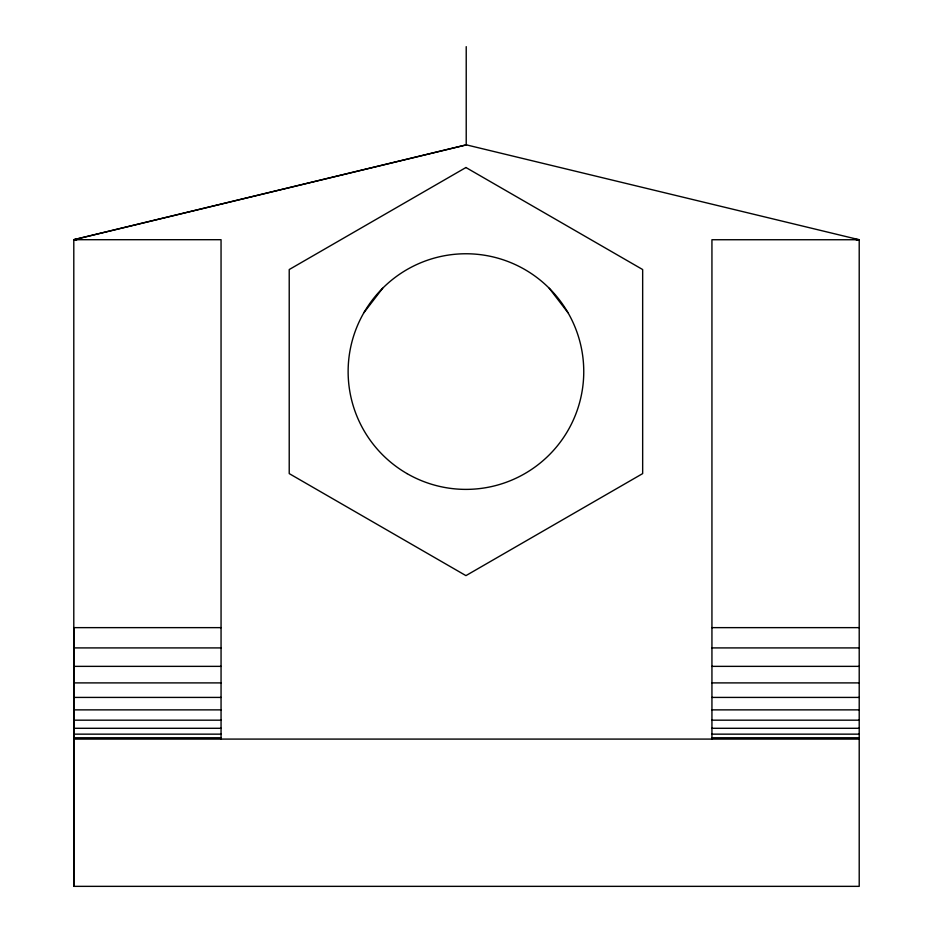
<?xml version="1.0" encoding="UTF-8"?>
<svg xmlns="http://www.w3.org/2000/svg" width="933" height="933" viewBox="0 0 933 933"><rect width="100%" height="100%" fill="white"/><g stroke="black" fill="none" stroke-linecap="round" stroke-linejoin="round"><path stroke-width="1.4" d="M466.22 46.65L466.22 144.825L859.211 239.734L859.211 886.35L73.789 886.35L73.8 239.699L466.5 144.825L73.8 239.699L76.681 239.944M363.917 312.672L382.635 288.274M79.573 239.035L73.8 239.699L221.051 239.699L221.063 739.088M856.319 239.979L859.211 239.734L853.427 239.07M859.211 239.734L711.937 239.734L711.937 739.088M221.063 627.641L73.789 627.641L73.789 886.35M711.937 627.641L859.211 627.641M73.789 647.91L221.063 647.91M711.937 647.91L859.211 647.91M73.789 666.36L221.063 666.36M711.937 666.36L859.211 666.36M73.789 682.898L221.063 682.898M711.937 682.898L859.211 682.898M73.789 697.418L221.063 697.418M711.937 697.418L859.211 697.418M73.789 709.873L221.063 709.873M711.937 709.873L859.211 709.873M73.789 720.171L221.063 720.171M711.937 720.171L859.211 720.171M73.789 728.288L221.063 728.288M711.937 728.288L859.211 728.288M73.789 734.154L221.063 734.154M711.937 734.154L859.211 734.154M73.789 737.77L221.063 737.77M711.937 737.77L859.211 737.77M73.789 739.088L859.211 739.088M549.245 288.274L567.964 312.672M465.94 167.52L289.218 269.544L289.218 473.602L465.94 575.626L642.662 473.602L642.662 269.544L465.94 167.52M407.033 473.602A117.815 117.815 0 0 0 583.755 371.579A117.815 117.815 0 0 0 407.033 269.544A117.815 117.815 0 0 0 407.033 473.602"/></g></svg>
